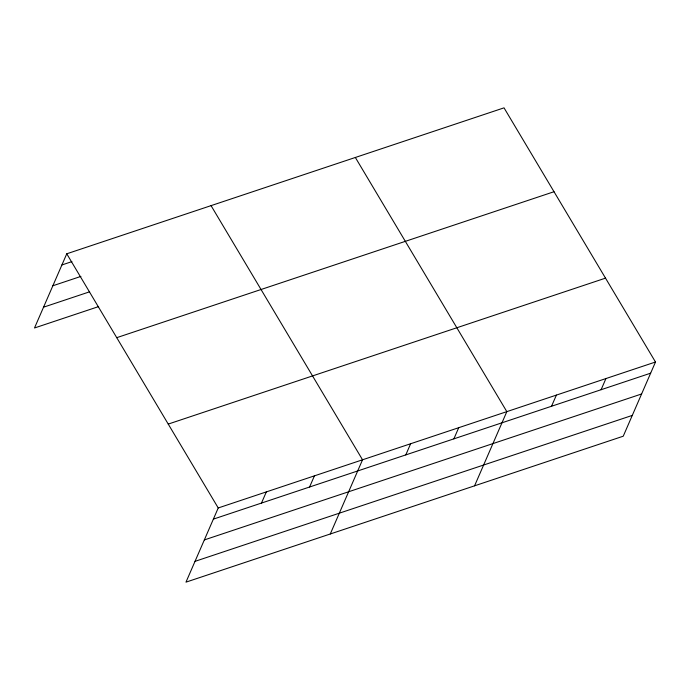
<?xml version="1.0" encoding="UTF-8"?>
<svg xmlns="http://www.w3.org/2000/svg" width="690" height="690" viewBox="0 0 690 690"><rect width="100%" height="100%" fill="white"/><g stroke="black" fill="none" stroke-linecap="round" stroke-linejoin="round"><path stroke-width="1.03" d="M655.5 362.017L218.23 507.961L185.972 582.153L623.243 436.201L655.5 362.017L504.028 107.847L66.758 253.799L34.5 327.983L98.636 306.584M261.476 503.07L266.331 491.91M309.577 487.019L314.433 475.85M330.277 533.991L362.535 459.799L211.054 205.637M405.78 454.908L410.628 443.748M453.873 438.849L458.729 427.688M474.573 485.82L506.831 411.637L355.35 157.475M551.534 406.255L556.39 395.094M601.093 389.721L605.941 378.551M61.902 264.96L71.924 261.613M52.863 285.764L80.92 276.397M43.548 307.188L89.64 291.801M116.748 337.669L554.01 191.725M168.248 424.083L605.51 278.139M213.383 519.121L650.644 373.178M204.335 539.925L641.605 393.973M195.02 561.35L632.282 415.406M66.758 253.799L218.23 507.961"/></g></svg>
